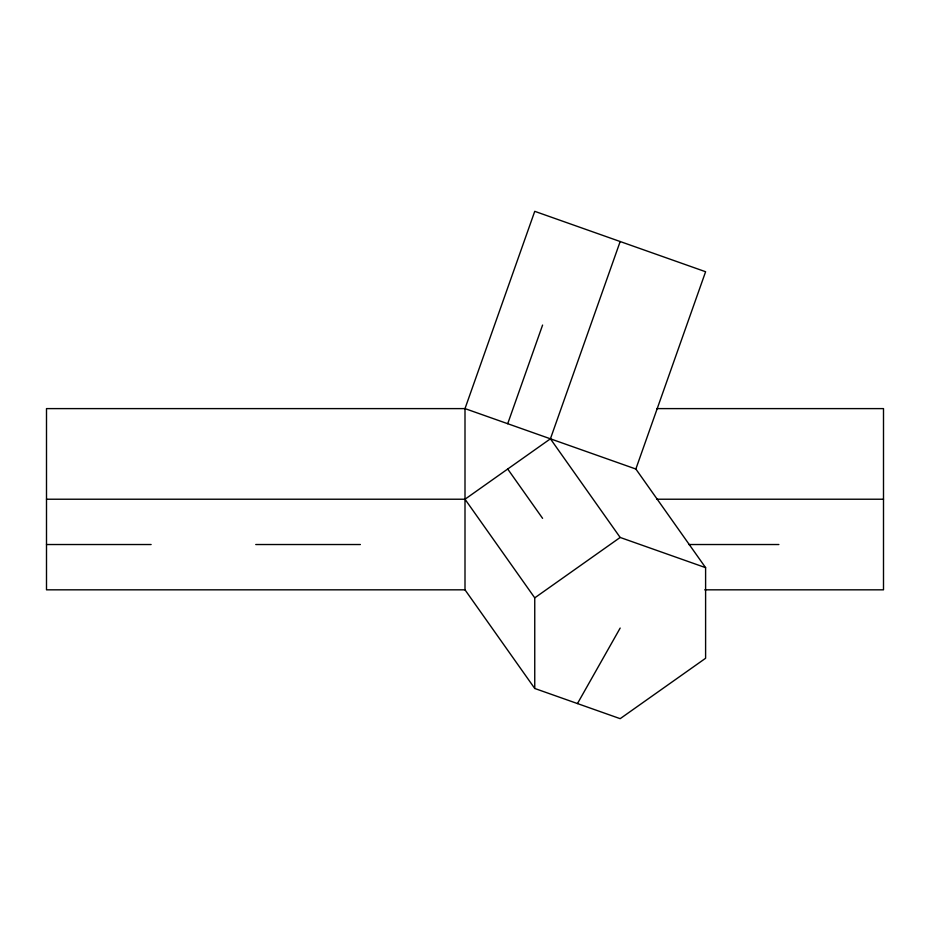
<?xml version="1.0" encoding="UTF-8"?>
<svg xmlns="http://www.w3.org/2000/svg" width="930" height="930" viewBox="0 0 930 930"><rect width="100%" height="100%" fill="white"/><g stroke="black" fill="none" stroke-linecap="round" stroke-linejoin="round"><path stroke-width="1.4" d="M507.71 423.708L542.585 325.07M46.5 499.224L465 499.224L550.421 438.809L620.171 241.533M635.853 469.022L705.603 271.734L534.75 211.331L465 408.607L465 589.829L534.75 688.467L620.171 718.669L705.603 658.266L705.603 567.66L635.853 469.022L465 408.607L46.5 408.607L46.5 589.829L465 589.829M577.46 703.568L620.171 628.064M534.75 688.467L534.75 597.862L620.171 537.459L705.603 567.66M656.812 408.607L883.5 408.607L883.5 589.829L704.766 589.829M656.812 499.224L883.5 499.224M46.5 544.527L151.125 544.527M255.75 544.527L360.375 544.527M688.781 544.527L778.875 544.527M550.421 438.809L620.171 537.459M507.71 469.022L542.585 518.336M465 499.224L534.75 597.862"/></g></svg>
